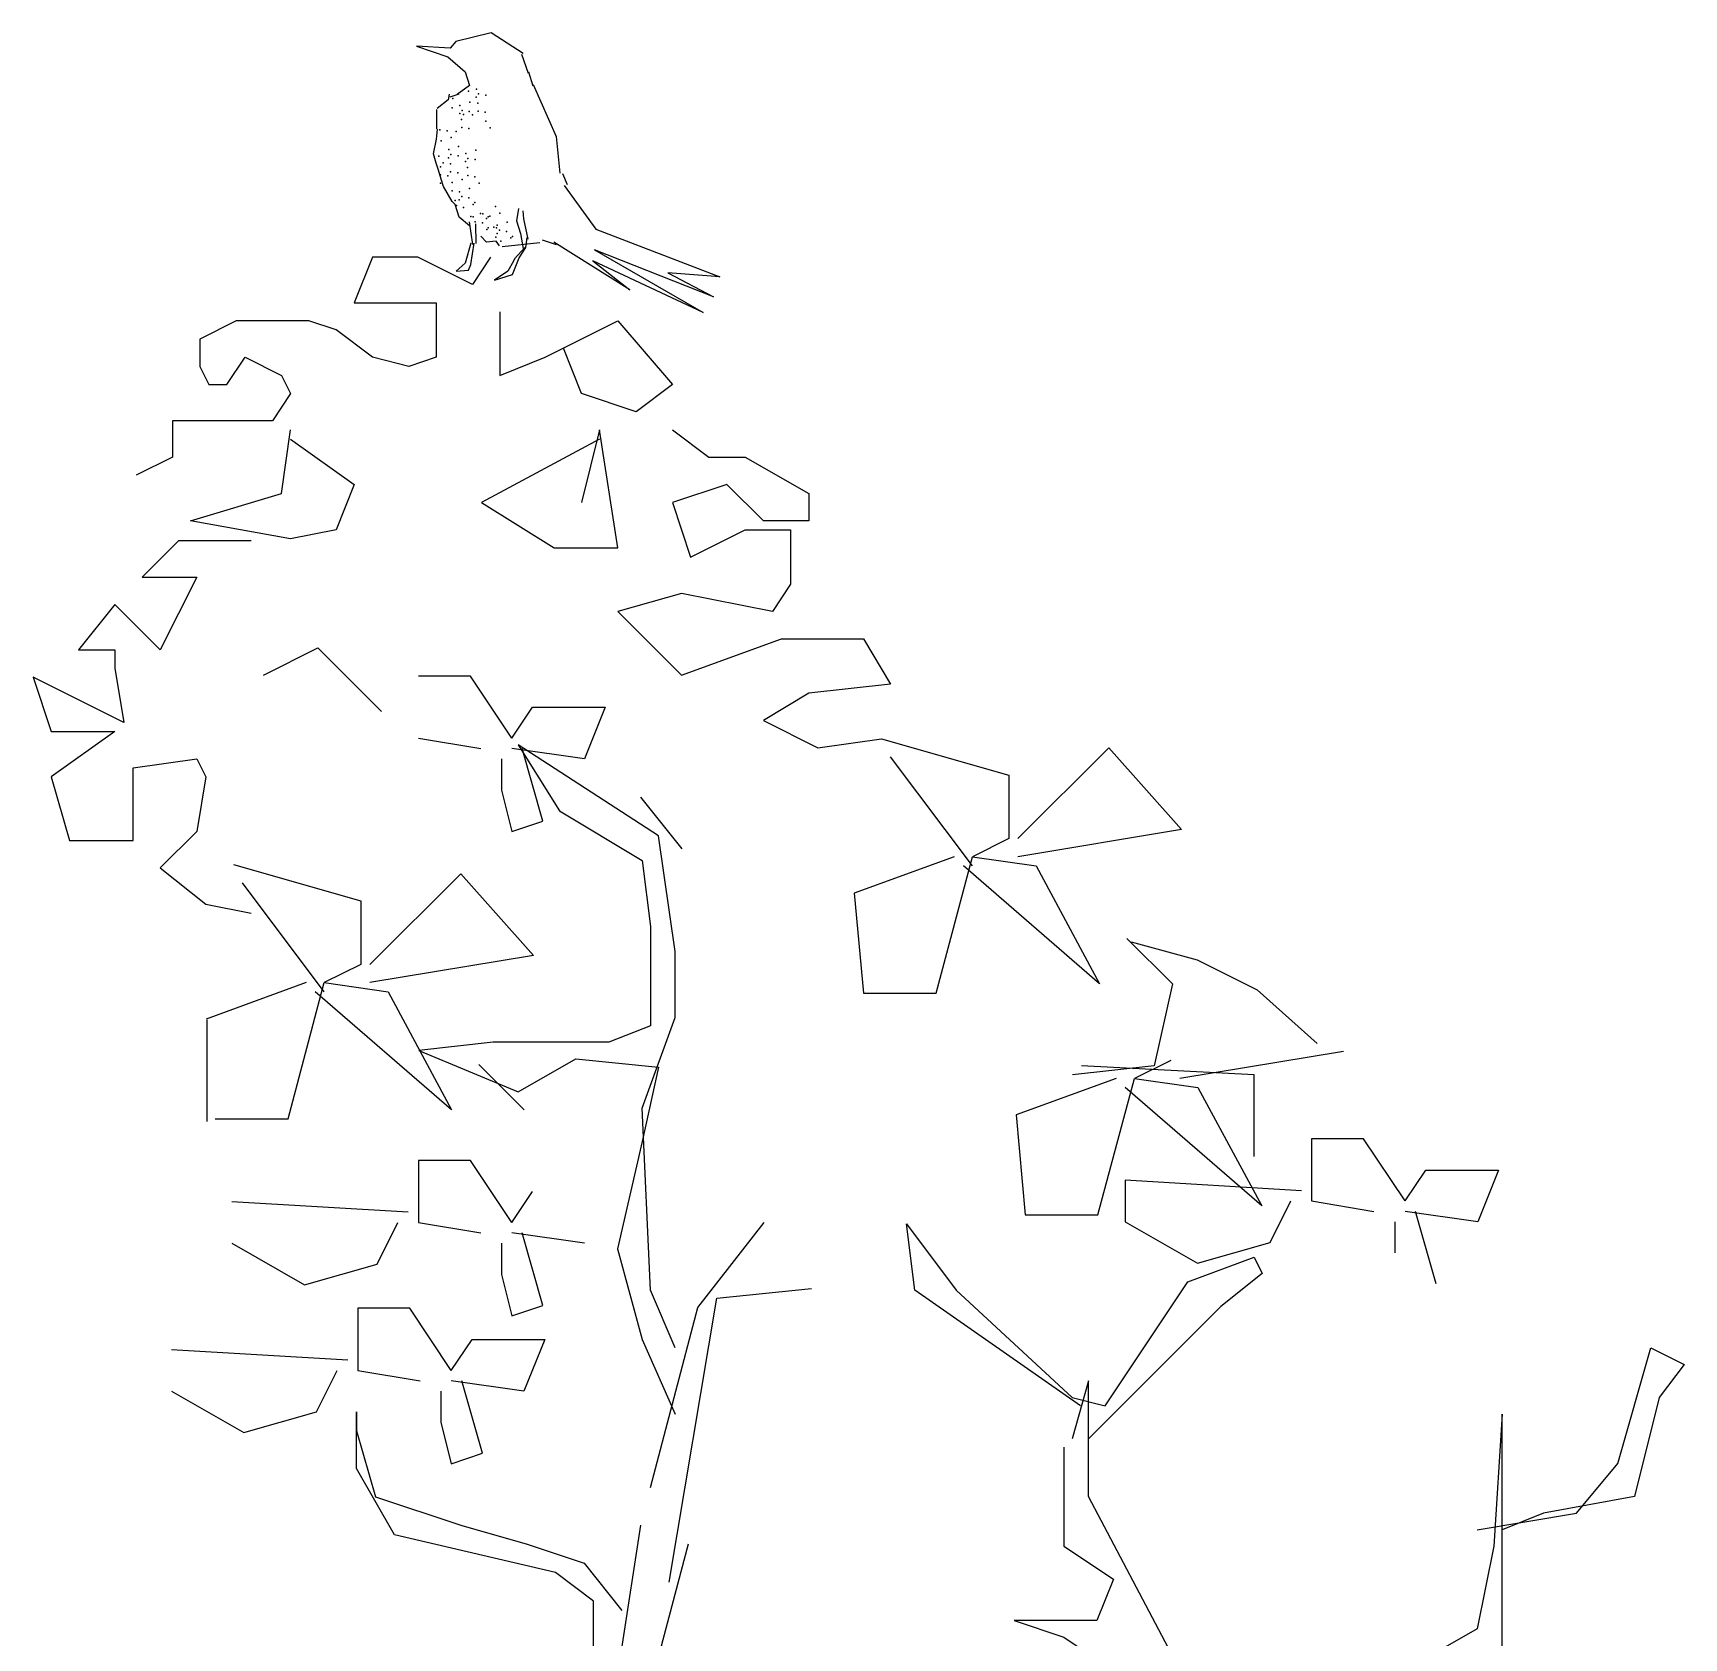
# Model space of a CAD drawing. Extents: x -15.8 to -8, y 56.1 to 69.5.
# Drawn here: x -14.34 to -13.12, y 67.804 to 68.99 of the extents above; entities that cross this region are included whole.
import ezdxf

# ---------------------------------------------------------------- set-up
doc = ezdxf.new("R2010")
doc.units = 0
doc.header["$LTSCALE"] = 0.01
doc.header["$MEASUREMENT"] = 0
doc.layers.add('MUEBLES', color=30, linetype='CONTINUOUS')

msp = doc.modelspace()

# ---------------------------------------------------------------- linework, layer by layer
at = {"layer": 'MUEBLES'}
for p, q in [((-14.0013, 68.9904), (-14.0275, 68.9841)), ((-13.9777, 68.9752), (-14.0013, 68.9904)), ((-14.0565, 68.9807), (-14.0334, 68.9729)), ((-14.0316, 68.9791), (-14.0565, 68.9807)), ((-14.0334, 68.9729), (-14.0206, 68.9618)), ((-14.0275, 68.9841), (-14.0316, 68.9791)), ((-13.979, 68.9747), (-13.974, 68.9606)), ((-14.0206, 68.9618), (-14.0174, 68.9516)), ((-13.9703, 68.9512), (-13.9735, 68.9615)), ((-14.0174, 68.9516), (-14.0266, 68.9449)), ((-13.9704, 68.9523), (-13.9533, 68.9138)), ((-14.0332, 68.9411), (-14.0412, 68.9346)), ((-14.0325, 68.9453), (-14.0332, 68.9411)), ((-14.0317, 68.9433), (-14.0249, 68.9455)), ((-14.0416, 68.9195), (-14.0416, 68.9338)), ((-14.0441, 68.901), (-14.0417, 68.912)), ((-14.0417, 68.912), (-14.0411, 68.9194)), ((-13.9533, 68.9138), (-13.9505, 68.8868)), ((-14.042, 68.8943), (-14.0441, 68.901)), ((-14.0403, 68.889), (-14.042, 68.8943)), ((-14.0383, 68.8823), (-14.0403, 68.889)), ((-14.0366, 68.877), (-14.0383, 68.8823)), ((-14.0302, 68.8658), (-14.0366, 68.877)), ((-13.9487, 68.8866), (-13.9453, 68.8785)), ((-13.9473, 68.8776), (-13.9241, 68.8454)), ((-14.028, 68.8636), (-14.0302, 68.8658)), ((-14.0251, 68.8543), (-14.028, 68.8636)), ((-14.0173, 68.8479), (-14.0251, 68.8543)), ((-14.0175, 68.8508), (-14.0151, 68.834)), ((-13.9811, 68.8607), (-13.9826, 68.8515)), ((-13.9826, 68.8515), (-13.9797, 68.8422)), ((-13.9772, 68.8531), (-13.9776, 68.8589)), ((-13.974, 68.8381), (-13.9772, 68.8531)), ((-14.0125, 68.8348), (-14.0126, 68.8494)), ((-14.0048, 68.8358), (-14.0091, 68.8403)), ((-13.9797, 68.8422), (-13.9777, 68.8311)), ((-13.9757, 68.8318), (-13.9748, 68.8393)), ((-13.9241, 68.8454), (-13.8323, 68.8101)), ((-14.0164, 68.8351), (-14.0206, 68.8202)), ((-14.0164, 68.8193), (-14.0139, 68.8351)), ((-13.9977, 68.8365), (-14.0048, 68.8358)), ((-13.9951, 68.833), (-13.9977, 68.8365)), ((-13.9932, 68.8327), (-13.9654, 68.8356)), ((-13.9765, 68.8318), (-13.984, 68.8235)), ((-13.9807, 68.8243), (-13.9757, 68.8318)), ((-13.9636, 68.8376), (-13.9533, 68.8341)), ((-13.8989, 68.8006), (-13.955, 68.8357)), ((-13.925, 68.8301), (-13.8447, 68.7837)), ((-13.8371, 68.7955), (-13.925, 68.8301)), ((-14.0891, 68.8246), (-14.1025, 68.791)), ((-14.0555, 68.8246), (-14.0891, 68.8246)), ((-14.0152, 68.8044), (-14.0555, 68.8246)), ((-14.0206, 68.8202), (-14.0272, 68.8143)), ((-14.0272, 68.8143), (-14.0181, 68.8152)), ((-14.0181, 68.8152), (-14.0164, 68.8193)), ((-14.0018, 68.8246), (-14.0152, 68.8044)), ((-13.989, 68.8143), (-13.999, 68.8077)), ((-13.9848, 68.8218), (-13.989, 68.8143)), ((-13.9857, 68.8119), (-13.9807, 68.8243)), ((-13.984, 68.8235), (-13.9848, 68.8218)), ((-13.9263, 68.8221), (-13.8989, 68.8006)), ((-13.8447, 68.7837), (-13.9263, 68.8221)), ((-13.999, 68.8077), (-13.9857, 68.8119)), ((-13.8708, 68.8131), (-13.8371, 68.7955)), ((-13.8323, 68.8101), (-13.8708, 68.8131)), ((-14.1025, 68.791), (-14.0824, 68.791)), ((-14.0824, 68.791), (-14.0421, 68.791)), ((-14.0421, 68.791), (-14.0421, 68.7507)), ((-14.1899, 68.7776), (-14.2167, 68.7642)), ((-14.163, 68.7776), (-14.1899, 68.7776)), ((-14.1361, 68.7776), (-14.163, 68.7776)), ((-14.116, 68.7709), (-14.1361, 68.7776)), ((-13.995, 68.7843), (-13.995, 68.7373)), ((-13.9615, 68.7507), (-13.9077, 68.7776)), ((-13.9077, 68.7776), (-13.8674, 68.7306)), ((-14.0891, 68.7507), (-14.116, 68.7709)), ((-14.2167, 68.7642), (-14.2167, 68.744)), ((-13.9346, 68.7239), (-13.948, 68.7574)), ((-14.2167, 68.744), (-14.21, 68.7306)), ((-14.1966, 68.7306), (-14.1831, 68.7507)), ((-14.1831, 68.7507), (-14.1563, 68.7373)), ((-14.0622, 68.744), (-14.0891, 68.7507)), ((-14.0421, 68.7507), (-14.0622, 68.744)), ((-13.995, 68.7373), (-13.9615, 68.7507)), ((-14.21, 68.7306), (-14.1966, 68.7306)), ((-14.1563, 68.7373), (-14.1496, 68.7239)), ((-13.8674, 68.7306), (-13.8943, 68.7104)), ((-14.1496, 68.7239), (-14.163, 68.7037)), ((-13.8943, 68.7104), (-13.9346, 68.7239)), ((-14.1831, 68.7037), (-14.2369, 68.7037)), ((-14.2369, 68.7037), (-14.2369, 68.6769)), ((-14.163, 68.7037), (-14.1831, 68.7037)), ((-14.1563, 68.65), (-14.1496, 68.697)), ((-13.9212, 68.697), (-13.9346, 68.6433)), ((-13.9077, 68.6098), (-13.9212, 68.697)), ((-13.8674, 68.697), (-13.8405, 68.6769)), ((-14.1496, 68.6903), (-14.1025, 68.6567)), ((-13.9212, 68.6903), (-14.0085, 68.6433)), ((-14.2369, 68.6769), (-14.2638, 68.6635)), ((-13.8405, 68.6769), (-13.8137, 68.6769)), ((-13.8137, 68.6769), (-13.7666, 68.65)), ((-14.1025, 68.6567), (-14.116, 68.6232)), ((-13.8271, 68.6567), (-13.8674, 68.6433)), ((-13.8002, 68.6299), (-13.8271, 68.6567)), ((-14.2235, 68.6299), (-14.1563, 68.65)), ((-14.0085, 68.6433), (-13.9547, 68.6098)), ((-13.8674, 68.6433), (-13.854, 68.603)), ((-13.7666, 68.65), (-13.7666, 68.6299)), ((-14.1496, 68.6165), (-14.2235, 68.6299)), ((-14.116, 68.6232), (-14.1496, 68.6165)), ((-13.854, 68.603), (-13.8137, 68.6232)), ((-13.8137, 68.6232), (-13.7868, 68.6232)), ((-13.7666, 68.6299), (-13.8002, 68.6299)), ((-13.7868, 68.6232), (-13.7801, 68.6232)), ((-13.7801, 68.6232), (-13.7801, 68.5829)), ((-14.2325, 68.615), (-14.2593, 68.5881)), ((-14.1787, 68.615), (-14.2325, 68.615)), ((-13.9547, 68.6098), (-13.9077, 68.6098)), ((-14.2593, 68.5881), (-14.219, 68.5881)), ((-14.219, 68.5881), (-14.2459, 68.5344)), ((-13.7801, 68.5829), (-13.7935, 68.5628)), ((-13.8607, 68.5762), (-13.9077, 68.5628)), ((-13.7935, 68.5628), (-13.8607, 68.5762)), ((-14.2795, 68.568), (-14.3064, 68.5344)), ((-14.2459, 68.5344), (-14.2795, 68.568)), ((-13.9077, 68.5628), (-13.8607, 68.5158)), ((-14.3064, 68.5344), (-14.2795, 68.5344)), ((-14.2795, 68.5344), (-14.2795, 68.521)), ((-14.1697, 68.5158), (-14.1294, 68.5359)), ((-14.1294, 68.5359), (-14.0824, 68.4889)), ((-13.8607, 68.5158), (-13.7868, 68.5426)), ((-13.7868, 68.5426), (-13.7263, 68.5426)), ((-13.7263, 68.5426), (-13.7062, 68.5091)), ((-14.2795, 68.521), (-14.2728, 68.4807)), ((-14.2728, 68.4807), (-14.3399, 68.5143)), ((-14.3399, 68.5143), (-14.3265, 68.474)), ((-14.0167, 68.5151), (-14.055, 68.5151)), ((-13.9861, 68.4691), (-14.0167, 68.5151)), ((-13.7062, 68.5091), (-13.7666, 68.5024)), ((-13.7666, 68.5024), (-13.8002, 68.4822)), ((-13.9861, 68.4691), (-13.9707, 68.4921)), ((-13.9707, 68.4921), (-13.9171, 68.4921)), ((-13.9171, 68.4921), (-13.9324, 68.4538)), ((-14.3265, 68.474), (-14.2795, 68.474)), ((-14.2795, 68.474), (-14.3265, 68.4405)), ((-13.8002, 68.4822), (-13.7599, 68.4621)), ((-14.055, 68.4691), (-14.009, 68.4615)), ((-13.9324, 68.4538), (-13.9861, 68.4615)), ((-13.9815, 68.4642), (-13.9509, 68.4154)), ((-13.8776, 68.3971), (-13.9815, 68.4642)), ((-13.9631, 68.4078), (-13.9784, 68.4615)), ((-13.7599, 68.4621), (-13.7129, 68.4688)), ((-13.7129, 68.4688), (-13.6188, 68.4419)), ((-13.6121, 68.395), (-13.545, 68.4621)), ((-13.545, 68.4621), (-13.4912, 68.4017)), ((-14.266, 68.4472), (-14.219, 68.4539)), ((-14.219, 68.4539), (-14.2123, 68.4405)), ((-13.9937, 68.4538), (-13.9937, 68.4308)), ((-13.6457, 68.3748), (-13.7062, 68.4554)), ((-14.3265, 68.4405), (-14.3131, 68.3935)), ((-14.266, 68.3935), (-14.266, 68.4472)), ((-14.2123, 68.4405), (-14.219, 68.4002)), ((-13.6188, 68.4419), (-13.6188, 68.395)), ((-13.9937, 68.4308), (-13.9861, 68.4002)), ((-13.8911, 68.4256), (-13.8604, 68.3873)), ((-13.9509, 68.4154), (-13.8898, 68.3787)), ((-14.219, 68.4002), (-14.2459, 68.3733)), ((-13.9861, 68.4002), (-13.9631, 68.4078)), ((-13.4912, 68.4017), (-13.6121, 68.3815)), ((-14.3131, 68.3935), (-14.266, 68.3935)), ((-13.8654, 68.3116), (-13.8776, 68.3971)), ((-13.6188, 68.395), (-13.6457, 68.3815)), ((-14.1918, 68.3757), (-14.0978, 68.3489)), ((-13.8898, 68.3787), (-13.8837, 68.3299)), ((-13.6592, 68.3815), (-13.7331, 68.3547)), ((-13.6726, 68.2808), (-13.6457, 68.3815)), ((-13.5517, 68.2875), (-13.6524, 68.3748)), ((-13.6457, 68.3815), (-13.5987, 68.3748)), ((-13.5987, 68.3748), (-13.5517, 68.2875)), ((-14.2459, 68.3733), (-14.2123, 68.3465)), ((-14.1247, 68.2818), (-14.1851, 68.3623)), ((-14.0911, 68.3019), (-14.0239, 68.369)), ((-14.0239, 68.369), (-13.9701, 68.3086)), ((-13.7331, 68.3547), (-13.7263, 68.2808)), ((-14.2123, 68.3465), (-14.1787, 68.3398)), ((-14.0978, 68.3489), (-14.0978, 68.3019)), ((-13.8837, 68.3299), (-13.8837, 68.2566)), ((-13.5315, 68.3211), (-13.4979, 68.2875)), ((-13.5284, 68.3187), (-13.4796, 68.3054)), ((-14.0978, 68.3019), (-14.1247, 68.2885)), ((-13.9701, 68.3086), (-14.0911, 68.2885)), ((-13.8654, 68.2627), (-13.8654, 68.3116)), ((-13.4796, 68.3054), (-13.4353, 68.2832)), ((-14.1381, 68.2885), (-14.212, 68.2616)), ((-14.1515, 68.1878), (-14.1247, 68.2885)), ((-14.0306, 68.1945), (-14.1314, 68.2818)), ((-14.1247, 68.2885), (-14.0776, 68.2818)), ((-14.0776, 68.2818), (-14.0306, 68.1945)), ((-13.7263, 68.2808), (-13.6726, 68.2808)), ((-13.4979, 68.2875), (-13.5114, 68.2271)), ((-13.4353, 68.2832), (-13.3909, 68.2434)), ((-14.2114, 68.2611), (-14.2114, 68.1858)), ((-13.8837, 68.2566), (-13.9143, 68.2444)), ((-13.8898, 68.1956), (-13.8654, 68.2627)), ((-13.9998, 68.2444), (-14.0548, 68.2383)), ((-13.9143, 68.2444), (-13.9998, 68.2444)), ((-14.0548, 68.2383), (-13.9815, 68.2078)), ((-14.0105, 68.2281), (-13.9769, 68.1945)), ((-13.9815, 68.2078), (-13.9387, 68.2322)), ((-13.9387, 68.2322), (-13.8776, 68.2261)), ((-13.4991, 68.231), (-13.526, 68.2176)), ((-13.3715, 68.2377), (-13.4924, 68.2176)), ((-13.8776, 68.2261), (-13.8898, 68.1711)), ((-13.5394, 68.2176), (-13.6133, 68.1907)), ((-13.5114, 68.2271), (-13.5718, 68.2204)), ((-13.4375, 68.2204), (-13.5651, 68.2271)), ((-13.5529, 68.1169), (-13.526, 68.2176)), ((-13.526, 68.2176), (-13.479, 68.2109)), ((-13.4375, 68.16), (-13.4375, 68.2204)), ((-13.4319, 68.1236), (-13.5327, 68.2109)), ((-13.479, 68.2109), (-13.4319, 68.1236)), ((-13.8837, 68.0612), (-13.8898, 68.1956)), ((-14.2053, 68.1878), (-14.1515, 68.1878)), ((-13.6133, 68.1907), (-13.6066, 68.1169)), ((-13.8898, 68.1711), (-13.9081, 68.0918)), ((-13.3566, 68.173), (-13.395, 68.173)), ((-13.395, 68.173), (-13.395, 68.1271)), ((-13.326, 68.1271), (-13.3566, 68.173)), ((-14.0167, 68.1571), (-14.055, 68.1571)), ((-14.055, 68.1571), (-14.055, 68.1111)), ((-13.9861, 68.1111), (-14.0167, 68.1571)), ((-13.326, 68.1271), (-13.3106, 68.15)), ((-13.3106, 68.15), (-13.257, 68.15)), ((-13.257, 68.15), (-13.2723, 68.1118)), ((-13.9861, 68.1111), (-13.9707, 68.1341)), ((-13.4026, 68.1347), (-13.5329, 68.1424)), ((-13.5329, 68.1424), (-13.5329, 68.1118)), ((-14.0627, 68.1188), (-14.193, 68.1264)), ((-13.4256, 68.0964), (-13.4103, 68.1271)), ((-13.395, 68.1271), (-13.349, 68.1194)), ((-13.2723, 68.1118), (-13.326, 68.1194)), ((-13.303, 68.0658), (-13.3183, 68.1194)), ((-14.0857, 68.0805), (-14.0704, 68.1111)), ((-14.055, 68.1111), (-14.009, 68.1035)), ((-13.8487, 68.0483), (-13.7997, 68.1113)), ((-13.6943, 68.1101), (-13.6576, 68.0612)), ((-13.6882, 68.0612), (-13.6943, 68.1101)), ((-13.6066, 68.1169), (-13.5529, 68.1169)), ((-13.5329, 68.1118), (-13.4793, 68.0811)), ((-13.3336, 68.1118), (-13.3336, 68.0888)), ((-14.193, 68.0958), (-14.1393, 68.0652)), ((-13.9937, 68.0958), (-13.9937, 68.0728)), ((-13.9324, 68.0958), (-13.9861, 68.1035)), ((-13.9631, 68.0499), (-13.9784, 68.1035)), ((-13.4793, 68.0811), (-13.4256, 68.0964)), ((-13.9081, 68.0918), (-13.8898, 68.0246)), ((-13.4865, 68.0673), (-13.4376, 68.0856)), ((-13.4376, 68.0856), (-13.4315, 68.0734)), ((-14.1393, 68.0652), (-14.0857, 68.0805)), ((-13.9937, 68.0728), (-13.9861, 68.0422)), ((-13.4315, 68.0734), (-13.4621, 68.049)), ((-13.8654, 68.0185), (-13.8837, 68.0612)), ((-13.8347, 68.0553), (-13.7647, 68.0623)), ((-13.5659, 67.9757), (-13.6882, 68.0612)), ((-13.6576, 68.0612), (-13.572, 67.9818)), ((-13.5476, 67.9757), (-13.4865, 68.0673)), ((-14.0615, 68.0478), (-14.0998, 68.0478)), ((-14.0998, 68.0478), (-14.0998, 68.0019)), ((-14.0308, 68.0019), (-14.0615, 68.0478)), ((-13.9861, 68.0422), (-13.9631, 68.0499)), ((-13.8837, 67.9154), (-13.8487, 68.0483)), ((-13.8697, 67.8454), (-13.8347, 68.0553)), ((-13.4621, 68.049), (-13.5598, 67.9513)), ((-14.0308, 68.0019), (-14.0155, 68.0248)), ((-14.0155, 68.0248), (-13.9618, 68.0248)), ((-13.9618, 68.0248), (-13.9771, 67.9865)), ((-13.8898, 68.0246), (-13.8654, 67.9696)), ((-14.1074, 68.0095), (-14.2377, 68.0172)), ((-13.1687, 67.933), (-13.1443, 68.0185)), ((-13.1443, 68.0185), (-13.1198, 68.0063)), ((-14.1304, 67.9712), (-14.1151, 68.0019)), ((-14.0998, 68.0019), (-14.0538, 67.9942)), ((-13.1198, 68.0063), (-13.1382, 67.9818)), ((-14.2377, 67.9865), (-14.1841, 67.9559)), ((-14.0385, 67.9865), (-14.0385, 67.9636)), ((-13.9771, 67.9865), (-14.0308, 67.9942)), ((-14.0078, 67.9406), (-14.0231, 67.9942)), ((-13.5598, 67.9941), (-13.572, 67.9513)), ((-13.5598, 67.9086), (-13.5598, 67.9941)), ((-13.572, 67.9818), (-13.5476, 67.9757)), ((-13.1382, 67.9818), (-13.1565, 67.9086)), ((-14.1841, 67.9559), (-14.1304, 67.9712)), ((-14.1008, 67.9713), (-14.1008, 67.9573)), ((-14.1008, 67.9294), (-14.1008, 67.9713)), ((-14.0385, 67.9636), (-14.0308, 67.9329)), ((-13.2543, 67.9696), (-13.2604, 67.8719)), ((-13.2543, 67.7803), (-13.2543, 67.9696)), ((-14.1008, 67.9573), (-14.0868, 67.9084)), ((-14.0308, 67.9329), (-14.0078, 67.9406)), ((-13.5782, 67.9452), (-13.5782, 67.8719)), ((-14.0728, 67.8804), (-14.1008, 67.9294)), ((-13.1993, 67.8964), (-13.1687, 67.933)), ((-14.0868, 67.9084), (-14.0238, 67.8874)), ((-13.4987, 67.7925), (-13.5598, 67.9086)), ((-13.1565, 67.9086), (-13.2237, 67.8964)), ((-14.0238, 67.8874), (-13.9748, 67.8734)), ((-13.9047, 67.7964), (-13.8907, 67.8874)), ((-13.2726, 67.8841), (-13.1993, 67.8964)), ((-13.2237, 67.8964), (-13.2543, 67.8841)), ((-13.9537, 67.8524), (-14.0728, 67.8804)), ((-13.9748, 67.8734), (-13.9327, 67.8594)), ((-13.8557, 67.8734), (-13.8837, 67.7685)), ((-13.5782, 67.8719), (-13.5415, 67.8475)), ((-13.2604, 67.8719), (-13.2726, 67.8109)), ((-13.9257, 67.8314), (-13.9537, 67.8524)), ((-13.9327, 67.8594), (-13.9047, 67.8244)), ((-13.5415, 67.8475), (-13.5537, 67.817)), ((-13.9257, 67.7825), (-13.9257, 67.8314)), ((-13.6148, 67.817), (-13.5782, 67.8048)), ((-13.5537, 67.817), (-13.6148, 67.817)), ((-13.5782, 67.8048), (-13.5598, 67.7925)), ((-13.2726, 67.8109), (-13.3154, 67.7864))]:
    msp.add_line(p, q, dxfattribs=at)
for p in [(-14.0123, 68.949), (-14.0298, 68.9419), (-14.0245, 68.9369), (-14.018, 68.9473), (-14.0172, 68.9392), (-14.0125, 68.943), (-14.0111, 68.9385), (-14.0107, 68.9454), (-14.0054, 68.9445), (-14.0301, 68.9351), (-14.0246, 68.9308), (-14.0232, 68.9264), (-14.0228, 68.9332), (-14.0219, 68.9301), (-14.0175, 68.9323), (-14.0151, 68.9298), (-14.011, 68.9327), (-14.0057, 68.9319), (-14.0053, 68.9253), (-14.0393, 68.9188), (-14.034, 68.918), (-14.0308, 68.9131), (-14.0272, 68.9176), (-14.0231, 68.9206), (-14.0178, 68.9197), (-14.0021, 68.9204), (-14.04, 68.8994), (-14.0382, 68.9108), (-14.0327, 68.9042), (-14.0311, 68.9005), (-14.0258, 68.8996), (-14.0254, 68.9064), (-14.0201, 68.9014), (-14.0128, 68.9037), (-14.0388, 68.8914), (-14.0368, 68.8945), (-14.0328, 68.8981), (-14.0315, 68.8937), (-14.0313, 68.8878), (-14.026, 68.887), (-14.0203, 68.8953), (-14.0189, 68.8909), (-14.0185, 68.8977), (-14.0132, 68.8968), (-14.0388, 68.8795), (-14.0387, 68.8856), (-14.0334, 68.8847), (-14.0302, 68.8798), (-14.0228, 68.8821), (-14.0187, 68.8851), (-14.0174, 68.8754), (-14.0134, 68.8842), (-14.0103, 68.8793), (-14.0303, 68.8738), (-14.028, 68.8665), (-14.0269, 68.8628), (-14.0249, 68.8671), (-14.0247, 68.8731), (-14.0231, 68.8695), (-14.0178, 68.8686), (-14.0146, 68.8637), (-14.0135, 68.865), (-14.0219, 68.8615), (-14.0165, 68.8548), (-14.0147, 68.8545), (-14.0131, 68.8508), (-14.0092, 68.8571), (-14.0074, 68.8568), (-14.0047, 68.8534), (-14.0036, 68.8546), (-14.0023, 68.855), (-13.9982, 68.8622), (-13.995, 68.8573), (-13.9896, 68.8506), (-14.0078, 68.85), (-14.0046, 68.8451), (-14.0035, 68.8463), (-13.9993, 68.8468), (-13.9979, 68.8396), (-13.9975, 68.8465), (-13.997, 68.8423), (-13.9969, 68.8483), (-13.9953, 68.8447), (-13.99, 68.8438), (-13.9868, 68.8389), (-13.9856, 68.8401), (-13.9941, 68.8366)]:
    msp.add_point(p, dxfattribs=at)

doc.saveas('drawing.dxf')
